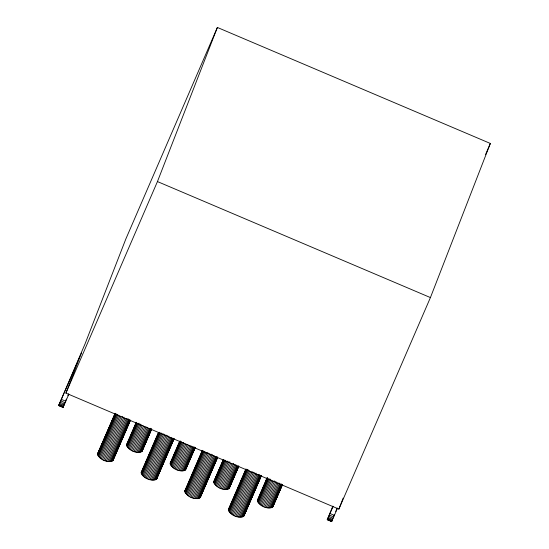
<?xml version="1.0" encoding="UTF-8"?>
<svg xmlns="http://www.w3.org/2000/svg" width="549" height="549" viewBox="0 0 549 549"><rect width="100%" height="100%" fill="white"/><g stroke="black" fill="none" stroke-linecap="round" stroke-linejoin="round"><path stroke-width="0.82" d="M130.408 420.232L113.087 460.302C108.373 463.775 98.566 459.465 97.633 453.735L115.132 413.294M151.579 429.098L142.067 451.1C137.353 454.572 127.546 450.262 126.613 444.539L136.042 422.757M174.012 438.761L156.691 478.831C151.977 482.303 142.17 477.994 141.237 472.264L158.407 432.605M195.183 447.634L185.672 469.635C180.964 473.101 171.151 468.798 170.224 463.068L179.647 441.293M217.624 457.29L200.296 497.367C195.581 500.832 185.775 496.529 184.848 490.799L202.348 450.358M229.146 488.432L238.781 466.101L229.276 488.164C224.568 491.636 214.755 487.327 213.829 481.597L223.251 459.822M261.228 475.825L243.9 515.895C239.192 519.368 229.379 515.058 228.453 509.328L245.952 468.887M282.399 484.692L272.887 506.693C268.173 510.165 258.359 505.855 257.433 500.132L267.191 477.575M58.654 405.546L84.999 344.024L125.838 238.993L217.383 27.45L490.346 143.454L430.423 297.572L338.877 509.115L65.914 393.111L81.478 353.076L58.654 405.546L63.018 407.399L68.858 394.182M63.018 407.399L63.238 406.74M337.457 508.326L331.617 521.55L327.259 519.697L332.845 506.144M331.617 521.55L332.536 519.141M113.087 460.302L113.156 459.369M151.236 429.812L142.067 451.1L151.188 429.984M261.146 475.942L243.9 515.895L261.132 476.004M65.914 393.111L157.453 181.568L217.383 27.45M338.877 509.115L343.152 498.121M63.526 405.992L65.015 402.348M333.614 516.499L334.272 514.928M65.667 400.777L66.374 399.096M335.714 511.496L336.468 509.733M67.863 395.582L68.604 393.853M336.715 509.156L337.21 507.997M173.916 438.939L156.691 478.831L156.76 477.904M217.521 457.475L200.296 497.367L200.131 495.726M238.74 466.266L229.276 488.164L229.118 486.524M282.344 484.794L272.887 506.693L272.956 505.766M97.633 453.735L115.125 413.569M97.53 454.339L115.029 413.891M99.843 449.72L100.858 447.387M101.531 445.836L102.539 443.503M104.221 439.612L105.23 437.279M105.902 435.721L106.911 433.387M107.583 431.837L108.599 429.503M111.962 421.721L113.979 417.055M97.653 455.011L115.489 413.795M97.997 455.745L116.168 413.754M98.552 456.521L116.724 414.522M99.3 457.303L117.809 414.529M100.227 458.086L118.735 415.305M101.297 458.834L119.812 416.053M102.491 459.527L121 416.753M103.761 460.151L122.605 416.595M105.079 460.68L123.923 417.13M106.403 461.105L124.918 418.331M107.7 461.421L126.215 418.64M108.928 461.599L127.443 418.825M110.054 461.654L128.569 418.88M111.049 461.572L129.221 419.573M111.872 461.359L129.715 420.136M113.492 458.593L129.646 421.261M112.518 461.023L130.017 420.575M112.95 460.57L130.449 420.122M126.51 445.136L136.365 422.256M131.184 435.076L132.192 432.742M133.874 428.858L134.882 426.525M135.562 424.967L136.571 422.634M126.634 445.815L136.392 423.258M126.977 446.55L137.072 423.217M127.533 447.318L137.964 423.21M128.281 448.108L139.055 423.217M129.207 448.883L139.981 423.993M130.285 449.631L141.052 424.741M131.472 450.324L142.239 425.441M132.741 450.949L143.515 426.058M134.059 451.484L144.833 426.594M135.39 451.909L146.158 427.019M136.687 452.218L147.455 427.328M137.916 452.403L148.347 428.289M139.041 452.451L149.472 428.344M140.029 452.369L150.46 428.261M140.86 452.156L150.954 428.824M142.472 449.391L150.886 429.949M141.498 451.82L151.256 429.263M141.93 451.367L151.689 428.81M141.134 472.867L158.634 432.427M146.48 461.256L147.489 458.923M148.161 457.365L149.17 455.032M149.843 453.474L150.858 451.141M154.221 443.366L155.23 441.032M141.258 473.547L159.093 432.324M141.601 474.281L159.773 432.283M142.157 475.05L160.329 433.051M142.905 475.839L161.42 433.058M143.831 476.614L162.339 433.84M144.902 477.362L163.753 433.806M146.096 478.055L164.94 434.506M147.365 478.68L166.217 435.124M148.683 479.215L167.534 435.659M150.014 479.641L168.859 436.084M151.304 479.95L169.819 437.176M152.533 480.135L171.048 437.354M153.665 480.183L171.837 438.184M154.653 480.101L172.825 438.102M155.484 479.888L173.319 438.672M156.122 479.551L173.587 439.015M156.554 479.099L174.054 438.658M170.121 463.665L179.88 441.115M171.762 460.611L172.77 458.278M173.443 456.72L174.452 454.387M170.238 464.344L180.34 441.012M170.581 465.078L180.683 441.746M171.137 465.854L181.568 441.739M171.892 466.636L182.323 442.528M172.811 467.412L183.586 442.528M173.889 468.16L184.656 443.276M175.076 468.86L185.843 443.969M176.346 469.477L187.12 444.594M177.67 470.013L188.437 445.122M178.995 470.438L189.762 445.555M180.292 470.747L191.059 445.863M181.52 470.932L191.951 446.824M182.645 470.987L193.076 446.872M183.634 470.905L194.072 446.79M184.464 470.692L194.559 447.36M185.747 468.702L186.756 466.369M187.429 464.811L194.833 447.703M185.102 470.349L194.861 447.799M185.535 469.896L195.3 447.346M184.738 491.396L202.334 450.626M184.862 492.076L202.698 450.853M185.205 492.81L203.377 450.811M185.761 493.578L203.933 451.587M186.509 494.368L205.024 451.594M187.435 495.143L205.95 452.369M188.513 495.891L207.357 452.342M189.7 496.584L208.545 453.035M190.97 497.209L209.821 453.659M192.287 497.744L211.139 454.188M193.619 498.169L212.463 454.62M194.916 498.478L213.424 455.704M196.144 498.664L214.652 455.89M197.269 498.712L215.441 456.72M198.258 498.636L216.436 456.638M199.088 498.423L216.924 457.2M199.726 498.08L217.562 456.864M200.159 497.627L217.541 457.413M223.244 460.096L213.829 481.597M213.726 482.2L223.484 459.643M214.693 480.698L215.366 479.14M216.375 476.806L217.047 475.249M218.056 472.915L219.408 469.807M220.08 468.249L221.089 465.916M221.762 464.365L222.77 462.032M213.842 482.873L223.944 459.54M214.185 483.607L224.287 460.282M214.741 484.383L225.179 460.275M215.496 485.165L225.927 461.057M216.423 485.947L227.19 461.057M217.493 486.695L228.26 461.805M218.68 487.388L229.791 461.723M219.957 488.013L230.724 463.123M221.274 488.541L232.042 463.658M222.599 488.974L233.702 463.308M223.896 489.283L234.663 464.392M225.124 489.461L235.892 464.578M226.25 489.516L236.681 465.408M227.245 489.434L237.34 466.101M228.068 489.221L238.163 465.888M228.707 488.885L238.438 466.238M228.35 509.932L245.849 469.484M230.662 505.313L232.007 502.205M232.68 500.647L233.689 498.314M234.361 496.763L235.377 494.429M236.049 492.872L237.058 490.538M239.412 485.096L240.085 483.539M241.093 481.205L241.766 479.648M243.118 476.539L244.127 474.206M244.799 472.648L245.808 470.315M228.466 510.604L246.309 469.388M228.809 511.339L246.988 469.347M229.365 512.114L247.88 469.34M230.12 512.896L248.628 470.122M231.04 513.679L249.555 470.898M232.117 514.427L250.625 471.646M233.304 515.12L252.156 471.564M234.581 515.744L253.425 472.188M235.898 516.273L254.743 472.723M237.223 516.698L256.067 473.149M238.52 517.014L257.028 474.233M239.748 517.192L258.256 474.418M240.874 517.247L259.382 474.473M241.862 517.165L260.041 475.166M242.692 516.952L260.528 475.729M244.984 512.629L245.993 510.296M246.666 508.745L247.674 506.411M248.347 504.854L256.424 486.188M257.097 484.63L258.105 482.303M258.785 480.746L260.802 476.079M243.331 516.616L261.166 475.393M243.763 516.163L261.269 475.715M257.33 500.729L267.185 477.85M259.643 496.118L260.651 493.784M263.012 488.336L263.685 486.785M264.693 484.451L266.039 481.336M257.454 501.409L267.548 478.076M257.797 502.143L267.891 478.81M258.353 502.911L268.784 478.803M259.101 503.701L269.868 478.81M260.027 504.476L270.794 479.586M261.098 505.224L271.865 480.334M262.285 505.917L273.059 481.034M263.561 506.542L274.665 480.876M264.879 507.077L275.982 481.411M266.203 507.502L276.977 482.612M267.5 507.811L278.268 482.921M268.729 507.997L279.503 483.106M269.854 508.045L280.292 483.937M270.849 507.962L281.28 483.854M271.673 507.75L281.774 484.417M272.318 507.413L282.076 484.856M272.75 506.96L282.172 485.186M327.259 519.697L333.099 506.473M485.584 154.461L490.346 143.454M126.613 444.539L127.485 443.633M141.237 472.264L142.102 471.365M170.224 463.068L171.089 462.162M184.848 490.799L185.171 490.291M228.453 509.328L229.317 508.429M257.433 500.132L258.298 499.226M97.962 453.227L98.497 452.836M157.453 181.568L430.423 297.572M61.44 399.391L65.798 401.244M330.045 513.541L334.403 515.394M60.774 400.921L65.132 402.774M329.379 515.072L333.737 516.925M60.17 402.287L64.535 404.139M328.776 516.437L333.14 518.29M59.656 403.453L64.02 405.306M328.261 517.604L332.619 519.457M59.237 404.38L63.595 406.233M327.842 518.531L332.2 520.383M58.921 405.052L63.286 406.905M327.527 519.203L331.891 521.056M58.702 405.361L62.339 406.905M327.307 519.512L331.671 521.365M58.729 405.443L63.087 407.296M327.334 519.594L331.692 521.447M243.976 514.962L243.982 515.607M142.136 450.173L142.15 450.811"/></g></svg>
